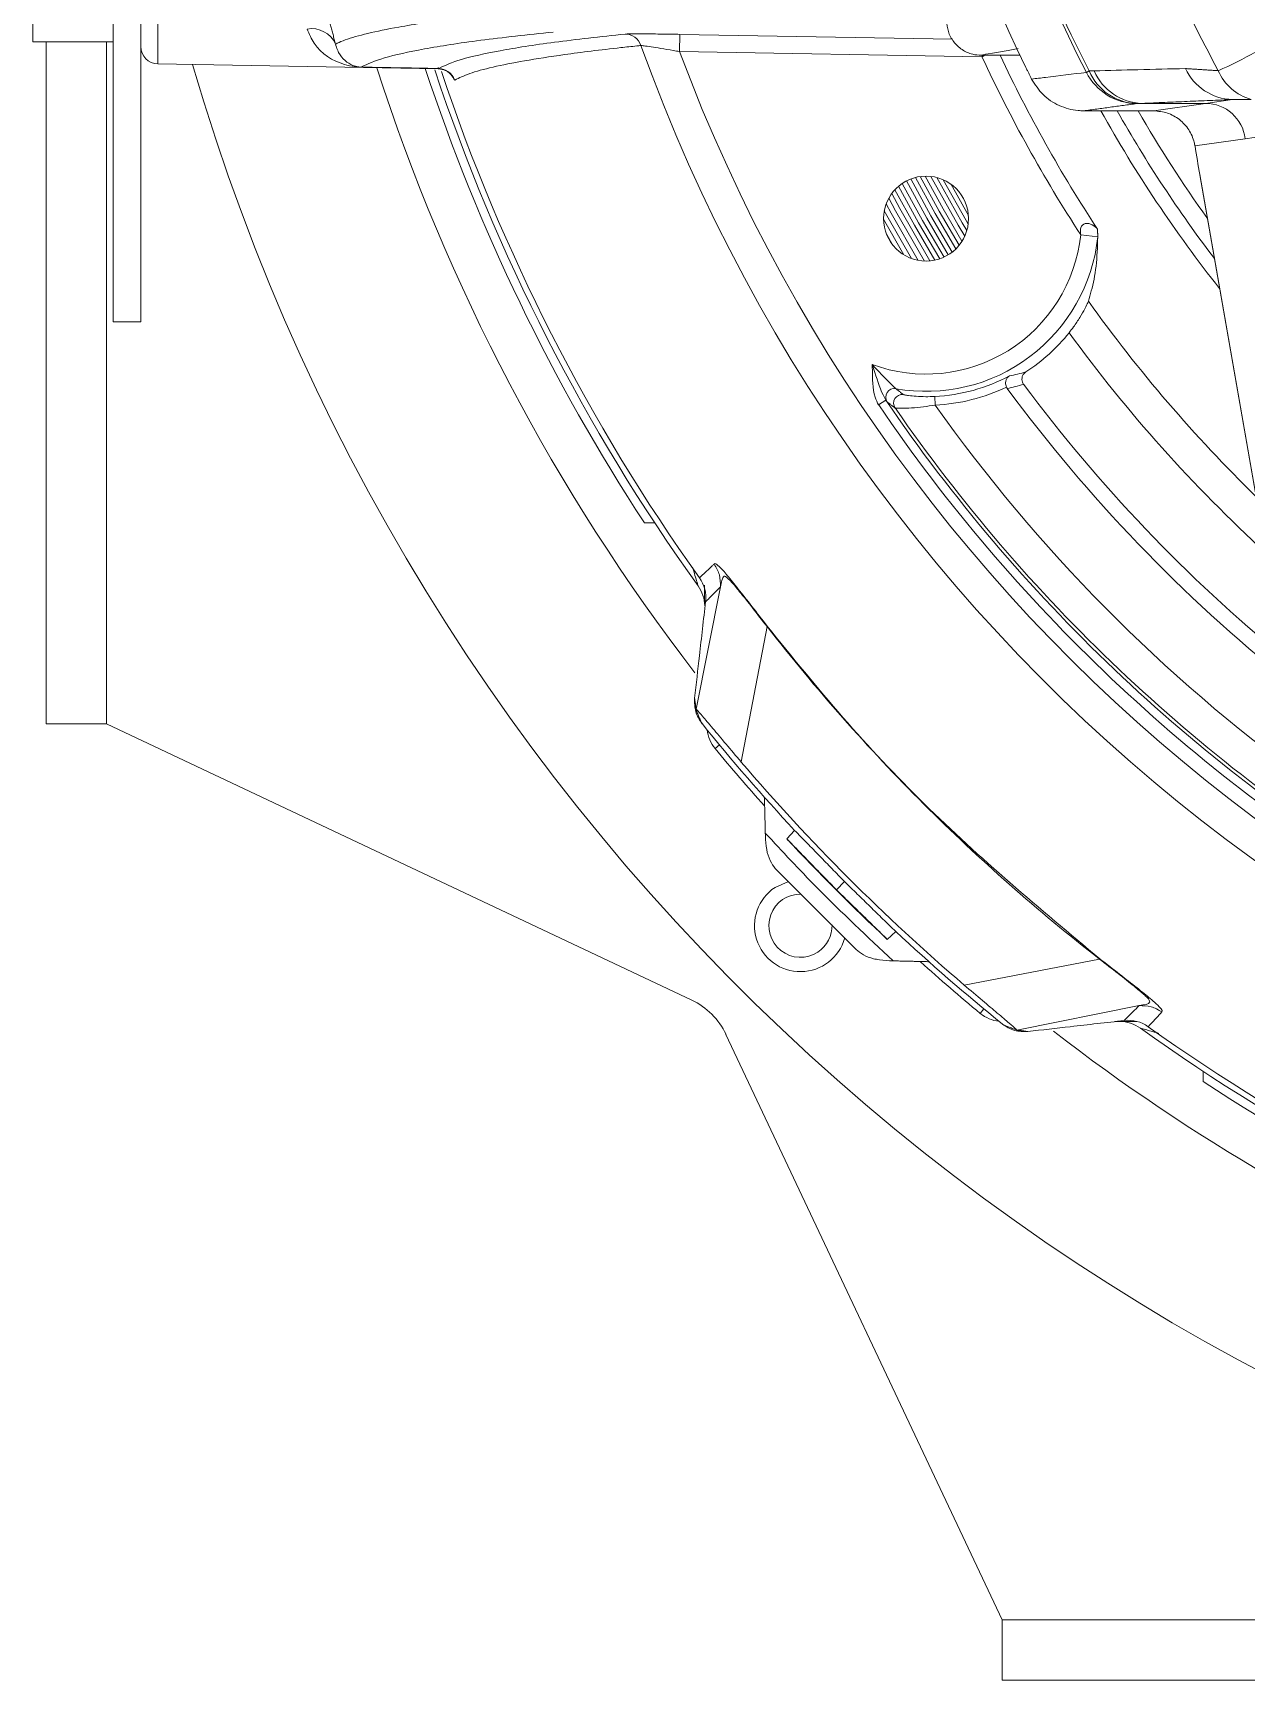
# Model space of a CAD drawing. Extents: x 16.7 to 113.1, y 4.5 to 84.5.
# Drawn here: x 103.085 to 105.198, y 32.042 to 34.91 of the extents above; entities that cross this region are included whole.
import ezdxf

# ---------------------------------------------------------------- set-up
doc = ezdxf.new("R2010")
doc.units = 0
doc.header["$MEASUREMENT"] = 0
doc.linetypes.add('SLD-SOLID', pattern=[0])
doc.layers.add('OBJECT', color=7, linetype='CONTINUOUS')

msp = doc.modelspace()

# ---------------------------------------------------------------- linework, layer by layer
at = {"layer": 'OBJECT', "linetype": 'SLD-SOLID', "lineweight": 15}
for p, q in [((103.2247, 34.4065), (103.2247, 37.2701)), ((103.2727, 34.4065), (103.2727, 37.2701)), ((103.0847, 34.8945), (103.0847, 35.1139)), ((103.3022, 34.9762), (103.3022, 34.856)), ((104.2115, 34.9074), (104.211, 34.8774)), ((104.2115, 34.9074), (104.6861, 34.8991)), ((103.0847, 34.8945), (103.2247, 34.8945)), ((103.1078, 34.8945), (103.1078, 33.7065)), ((103.2127, 33.7065), (103.2127, 34.8945)), ((103.3022, 34.856), (103.7903, 34.8474)), ((104.7377, 34.8682), (104.211, 34.8774)), ((104.8039, 34.8709), (104.7362, 34.8709)), ((104.9196, 34.8411), (104.9244, 34.8436)), ((105.1272, 34.7872), (105.174, 34.7939)), ((104.9147, 34.7742), (105.0369, 34.7742)), ((105.1272, 34.7872), (105.0166, 34.7872)), ((105.0369, 34.7742), (105.1272, 34.7872)), ((105.2597, 34.7348), (105.1962, 34.7257)), ((105.1962, 34.7257), (105.1087, 34.7131)), ((105.1171, 34.6632), (105.3032, 33.5974)), ((105.1171, 34.6627), (105.1171, 34.6632)), ((105.1171, 34.6627), (105.3032, 33.5969)), ((104.7141, 34.5922), (104.6832, 34.6468)), ((104.6013, 34.5236), (104.5663, 34.5854)), ((104.5811, 34.5421), (104.5718, 34.5586)), ((104.9096, 34.5585), (104.9394, 34.555)), ((104.9096, 34.5581), (104.9394, 34.555)), ((103.2247, 34.4065), (103.2727, 34.4065)), ((104.6561, 34.2618), (104.6554, 34.2768)), ((104.5701, 34.2704), (104.5577, 34.262)), ((104.1679, 34.0565), (104.1499, 34.0565)), ((104.2397, 33.7321), (104.2822, 33.9453)), ((104.318, 33.6407), (104.3633, 33.8763)), ((103.2127, 33.7065), (103.1078, 33.7065)), ((104.2321, 33.2256), (103.2127, 33.7065)), ((104.2805, 33.67), (104.2728, 33.6636)), ((104.3976, 33.5066), (104.4114, 33.5212)), ((104.3773, 33.4219), (104.4005, 33.4324)), ((104.4841, 33.4179), (104.4983, 33.432)), ((104.5728, 33.3314), (104.5874, 33.3451)), ((104.7069, 33.2518), (104.9425, 33.297)), ((104.7984, 33.1735), (105.0115, 33.216)), ((104.741, 33.2103), (104.7346, 33.2026)), ((104.7727, 32.1465), (104.2918, 33.1659)), ((105.1227, 33.0837), (105.1227, 33.1016)), ((104.7727, 32.0416), (104.7727, 32.1465)), ((106.3678, 32.1465), (104.7727, 32.1465)), ((104.7727, 32.0416), (106.3477, 32.0416))]:
    msp.add_line(p, q, dxfattribs=at)
at = {"layer": 'OBJECT', "linetype": 'SLD-SOLID', "lineweight": 15, "flags": 128}
for points in [[(104.8007, 34.8825), (104.7832, 34.8795), (104.7667, 34.8766), (104.7558, 34.8747), (104.7487, 34.8734), (104.7441, 34.8726), (104.7411, 34.872), (104.7392, 34.8716), (104.7379, 34.8714), (104.7372, 34.8712), (104.7367, 34.8711), (104.7364, 34.871), (104.7362, 34.871), (104.7361, 34.8709), (104.7361, 34.8709), (104.7361, 34.8709), (104.7361, 34.8709), (104.7361, 34.8709), (104.7361, 34.8709), (104.7361, 34.8709), (104.7361, 34.8709), (104.7361, 34.8709), (104.7362, 34.8709), (104.7362, 34.8709), (104.7362, 34.8709), (104.7362, 34.8709), (104.7362, 34.8709), (104.7362, 34.8709), (104.7362, 34.8709)], [(103.7907, 34.8473), (103.7916, 34.8474), (103.8004, 34.8458), (103.8068, 34.8426), (103.8108, 34.8394), (103.813, 34.8371), (103.8143, 34.8353), (103.8148, 34.8345), (103.814, 34.8363)], [(104.6789, 34.5234), (104.6416, 34.5873), (104.6061, 34.6521)], [(104.6858, 34.5281), (104.6489, 34.5914), (104.6137, 34.6555)], [(104.6921, 34.5337), (104.6561, 34.5954), (104.6217, 34.6581)], [(104.6979, 34.54), (104.6632, 34.5995), (104.6301, 34.6598)], [(104.7029, 34.547), (104.6701, 34.6034), (104.6387, 34.6605)], [(104.7077, 34.5558), (104.6963, 34.575), (104.6487, 34.66)], [(104.7113, 34.5656), (104.7034, 34.5791), (104.659, 34.6581)], [(104.7137, 34.5771), (104.7102, 34.5831), (104.6701, 34.6542)], [(104.6373, 34.5125), (104.5872, 34.6001), (104.5754, 34.622)], [(104.6468, 34.5128), (104.5945, 34.604), (104.5804, 34.63)], [(104.6557, 34.5141), (104.6201, 34.5751), (104.5862, 34.6369)], [(104.6641, 34.5164), (104.6274, 34.5792), (104.5925, 34.643)], [(104.6716, 34.5194), (104.6343, 34.5831), (104.5989, 34.6478)], [(104.6147, 34.5171), (104.5722, 34.5919), (104.5676, 34.6003)], [(104.6267, 34.5137), (104.5798, 34.596), (104.5709, 34.6122)]]:
    msp.add_lwpolyline(points, dxfattribs=at)
at = {"layer": 'OBJECT', "linetype": 'SLD-SOLID', "lineweight": 15}
msp.add_circle((104.6403, 34.5865), 0.074, dxfattribs=at)
for centre, radius, start, end in [((106.9722, 35.907), 2.3128, 152.557, 207.443), ((106.9722, 35.907), 2.4031, 153.8964, 206.1036), ((106.9722, 35.907), 2.3074, 152.557, 207.443), ((103.5703, 34.8719), 0.0454, 24.1451, 100.0652), ((104.1155, 34.8781), 0.0299, 19.4703, 88.7726), ((103.3027, 34.886), 0.03, 180, 269), ((106.9727, 35.9065), 3.0068, 199.7991, 266.1975), ((106.9727, 35.9065), 3.76, 196.2407, 260.9363), ((103.6526, 34.8503), 0.00343, 359.3626, 0.6374), ((106.9727, 35.9065), 2.9472, 200.4368, 266.0663), ((106.9727, 35.9065), 2.4644, 204.9172, 213.1608), ((106.9727, 35.9065), 2.4346, 205.174, 213.3532), ((104.845, 35.5327), 0.7528, 293.8274, 299.4131), ((106.9727, 35.9065), 3.4547, 197.8189, 217.6616), ((106.9727, 35.9065), 3.375, 198.2807, 213.2401), ((106.9727, 35.9065), 3.36, 198.4108, 215.6734), ((103.7909, 34.818), 0.03, 18.8911, 88.9754), ((103.7909, 34.8179), 0.03, 18.9895, 88.9943), ((106.9727, 35.9065), 3.35, 198.5143, 215.5044), ((105.0081, 34.8862), 0.0994, 207.0034, 269.7483), ((105.0102, 34.88), 0.0932, 203.0049, 268.4728), ((105.0191, 34.8803), 0.0932, 203.0895, 268.4744), ((105.1764, 34.8866), 0.0927, 204.6916, 268.5034), ((105.2308, 34.8803), 0.0894, 203.9138, 254.3397), ((106.9727, 35.9065), 2.3227, 209.1742, 218.37), ((106.9727, 35.9065), 2.2979, 209.5202, 217.2068), ((106.9727, 35.9065), 2.2663, 209.9739, 215.6145), ((105.1268, 34.7174), 0.0698, 6.8424, 89.6829), ((104.6403, 34.5865), 0.2708, 249.6584, 353.9888), ((104.6403, 34.5865), 0.3008, 259.9202, 353.9888), ((106.9727, 35.9065), 2.5186, 215.5324, 225.7382), ((104.6403, 34.5865), 0.3186, 303.0564, 321.4145), ((106.9727, 35.9065), 2.5781, 216.091, 227.5326), ((104.6403, 34.5865), 0.3101, 272.7893, 297.9305), ((104.5851, 34.2756), 0.015, 80.0239, 214.2268), ((104.5988, 34.2652), 0.015, 82.7284, 214.5594), ((104.6403, 34.5865), 0.3251, 272.7893, 295.5214), ((106.9727, 35.9065), 2.7223, 216.4098, 231.3094), ((106.9727, 35.9065), 2.6951, 216.6431, 230.6511), ((106.9727, 35.9065), 2.9217, 214.2537, 238.8549), ((106.9727, 35.9065), 2.9067, 214.2537, 238.5533), ((106.9727, 35.9065), 2.901, 214.6589, 238.3816), ((106.9727, 35.9065), 2.841, 215.3738, 233.958), ((104.1967, 33.9261), 0.06, 353.4816, 35.5044), ((104.1928, 33.9109), 0.062, 1, 35.6734), ((104.2422, 34.0315), 0.1968, 307.948, 308.1563), ((106.9727, 35.9065), 3.5, 218.9328, 222.9616), ((104.3205, 33.7032), 0.062, 186.4417, 219.7171), ((106.9727, 35.9065), 3.51, 219.7171, 221.8637), ((106.9727, 35.9065), 3.4902, 220.4808, 229.5192), ((106.9727, 35.9065), 3.52, 222.9828, 227.0172), ((104.4215, 33.3552), 0.08, 123.5228, 344.5283), ((104.4215, 33.3552), 0.055, 88.415, 303.5228), ((104.4215, 33.3552), 0.055, 303.5228, 1.7947), ((106.9727, 35.9065), 3.5, 227.0384, 231.0672), ((106.9727, 35.9065), 3.51, 228.1381, 230.3849), ((105.1338, 33.148), 0.2425, 141.9012, 142.0702), ((104.1788, 33.1126), 0.125, 25.2532, 64.7468), ((104.7742, 33.2503), 0.062, 230.3849, 263.6603), ((104.9776, 33.1263), 0.062, 54.3364, 89.981), ((104.9923, 33.1305), 0.06, 54.4956, 96.5184), ((106.9727, 35.9065), 3.4547, 232.3451, 262.3483), ((106.9727, 35.9065), 3.36, 234.3364, 266.6557), ((106.9727, 35.9065), 3.35, 234.4956, 266.4858), ((106.9727, 35.9065), 3.375, 236.7599, 266.7562)]:
    msp.add_arc(centre, radius, start, end, dxfattribs=at)
msp.add_ellipse((105.1497, 34.8528), major_axis=(-0.0611, 0.4899), ratio=0.121842, start_param=1.844586, end_param=1.952845, dxfattribs=at)
for points, knots in [([(105.1491, 34.8441), (105.1187, 34.902), (105.0577, 35.0183), (104.9859, 35.2043), (104.9295, 35.3984), (104.893, 35.5911), (104.8742, 35.7788), (104.871, 35.9606), (104.8832, 36.1443), (104.9187, 36.3784), (104.9817, 36.6036), (105.0677, 36.816), (105.1219, 36.9185), (105.1491, 36.9699)], [0, 0, 0, 0, 0.088396, 0.177531, 0.26901, 0.361303, 0.442162, 0.523579, 0.606757, 0.690543, 0.843256, 0.921374, 1, 1, 1, 1]), ([(103.6117, 34.8904), (103.6127, 34.8909), (103.6175, 34.8933), (103.6329, 34.8996), (103.6655, 34.9091), (103.7261, 34.9214), (103.8127, 34.9346), (103.8988, 34.9437), (103.9419, 34.9482)], [0, 0, 0, 0, 0.023416, 0.117081, 0.304444, 0.491808, 0.745904, 1, 1, 1, 1]), ([(103.656, 34.8503), (103.6554, 34.8503), (103.654, 34.8503), (103.6502, 34.8505), (103.6405, 34.8515), (103.6127, 34.8579), (103.5794, 34.8771), (103.5661, 34.908), (103.5624, 34.9165)], [0, 0, 0, 0, 0.0086563, 0.0200558, 0.0627659, 0.2264991, 0.7875662, 1, 1, 1, 1]), ([(103.9906, 34.9114), (103.9466, 34.9067), (103.8585, 34.8971), (103.7627, 34.882), (103.6911, 34.8665), (103.6677, 34.8557), (103.656, 34.8503)], [0, 0, 0, 0, 0.2496286, 0.4994062, 0.7496291, 1, 1, 1, 1]), ([(103.7914, 34.848), (103.8027, 34.8533), (103.8253, 34.8638), (103.8946, 34.879), (103.9875, 34.8938), (104.0732, 34.9032), (104.1161, 34.9079)], [0, 0, 0, 0, 0.249637, 0.499418, 0.749636, 1, 1, 1, 1]), ([(104.1161, 34.9079), (104.1183, 34.908), (104.1225, 34.9082), (104.1407, 34.9082), (104.1655, 34.9081), (104.1906, 34.9077), (104.2064, 34.9075), (104.2115, 34.9074)], [0, 0, 0, 0, 0.2143821, 0.4285021, 0.6496647, 0.8852389, 1, 1, 1, 1]), ([(104.6762, 34.9309), (104.6768, 34.9246), (104.678, 34.9117), (104.6876, 34.8939), (104.7025, 34.8799), (104.7196, 34.8721), (104.7313, 34.8712), (104.7362, 34.8709)], [0, 0, 0, 0, 0.19834, 0.412972, 0.627088, 0.843128, 1, 1, 1, 1]), ([(103.656, 34.8503), (103.6559, 34.8503), (103.6556, 34.8504), (103.6548, 34.8504), (103.6528, 34.8505), (103.6484, 34.8512), (103.6348, 34.8552), (103.6224, 34.8654), (103.6142, 34.8817), (103.6127, 34.8869), (103.6117, 34.8904)], [0, 0, 0, 0, 0.001968, 0.004635, 0.012569, 0.051252, 0.215812, 0.788411, 0.858959, 1, 1, 1, 1]), ([(104.1436, 34.888), (104.1413, 34.8878), (104.1294, 34.8865), (104.0811, 34.8813), (104.0117, 34.8727), (103.9386, 34.8614), (103.8838, 34.8504), (103.8424, 34.8392), (103.827, 34.8315), (103.8193, 34.8277)], [0, 0, 0, 0, 0.013096, 0.06548, 0.275026, 0.456132, 0.637292, 0.818619, 1, 1, 1, 1]), ([(104.211, 34.8774), (104.2073, 34.878), (104.1962, 34.88), (104.1786, 34.883), (104.1611, 34.8858), (104.1482, 34.8876), (104.1452, 34.8879), (104.1436, 34.888)], [0, 0, 0, 0, 0.118808, 0.360562, 0.58298, 0.793288, 1, 1, 1, 1]), ([(103.656, 34.8503), (103.6758, 34.85), (103.7209, 34.8492), (103.766, 34.8484), (103.7914, 34.848)], [0, 0, 0, 0, 0.43736, 1, 1, 1, 1]), ([(103.7914, 34.8479), (103.7635, 34.8484), (103.7183, 34.8492), (103.6732, 34.85), (103.656, 34.8503)], [0, 0, 0, 0, 0.619548, 1, 1, 1, 1]), ([(104.738, 34.8709), (104.7379, 34.8701), (104.7378, 34.8692), (104.7377, 34.8683), (104.7377, 34.8682)], [0, 0, 0, 0, 0.916932, 1, 1, 1, 1]), ([(104.7421, 34.8709), (104.7407, 34.87), (104.7392, 34.8691), (104.7377, 34.8682), (104.7377, 34.8682)], [0, 0, 0, 0, 0.957103, 1, 1, 1, 1]), ([(104.8242, 34.8295), (104.8323, 34.8305), (104.864, 34.8343), (104.8959, 34.8382), (104.9196, 34.8411)], [0, 0, 0, 0, 0.25403, 1, 1, 1, 1]), ([(104.8242, 34.8295), (104.8303, 34.8199), (104.8425, 34.8008), (104.8716, 34.7819), (104.8969, 34.7748), (104.9115, 34.7743), (104.9147, 34.7742)], [0, 0, 0, 0, 0.302947, 0.605662, 0.913216, 1, 1, 1, 1]), ([(104.9334, 34.8438), (104.9587, 34.8445), (105.0113, 34.8459), (105.0645, 34.8472), (105.0922, 34.8478)], [0, 0, 0, 0, 0.480478, 1, 1, 1, 1]), ([(105.0369, 34.7742), (105.0449, 34.7735), (105.061, 34.7719), (105.0825, 34.7597), (105.0989, 34.7418), (105.1064, 34.725), (105.1083, 34.7152), (105.1087, 34.7131)], [0, 0, 0, 0, 0.231454, 0.4628, 0.696832, 0.93503, 1, 1, 1, 1]), ([(104.9096, 34.5585), (104.9093, 34.5611), (104.9088, 34.5652), (104.9098, 34.5702), (104.9113, 34.5735), (104.9132, 34.5756), (104.9161, 34.5775), (104.9189, 34.5782), (104.9239, 34.5781), (104.9312, 34.5755), (104.9365, 34.571), (104.939, 34.568), (104.939, 34.5679)], [0, 0, 0, 0, 0.1390693, 0.2174893, 0.2683615, 0.336167, 0.3773453, 0.4710522, 0.5135814, 0.712136, 0.9958518, 1, 1, 1, 1]), ([(104.9394, 34.555), (104.9388, 34.5373), (104.9376, 34.5018), (104.9302, 34.4674), (104.9248, 34.4486), (104.9231, 34.4428)], [0, 0, 0, 0, 0.407247, 0.815206, 1, 1, 1, 1]), ([(104.8893, 34.3878), (104.892, 34.3911), (104.8989, 34.4001), (104.9089, 34.4151), (104.9175, 34.4303), (104.922, 34.4397), (104.9228, 34.442), (104.9231, 34.4428)], [0, 0, 0, 0, 0.14137, 0.376832, 0.624889, 0.872739, 1, 1, 1, 1]), ([(104.5462, 34.3326), (104.5462, 34.3325), (104.5464, 34.3318), (104.5474, 34.329), (104.5538, 34.3111), (104.5598, 34.2897), (104.5685, 34.2735), (104.5701, 34.2704)], [0, 0, 0, 0, 0.0061344, 0.0282671, 0.1319951, 0.8359368, 1, 1, 1, 1]), ([(104.5462, 34.3326), (104.5507, 34.3278), (104.5601, 34.3179), (104.5724, 34.3053), (104.5813, 34.2964), (104.5858, 34.292), (104.5874, 34.2906), (104.5876, 34.2904), (104.5877, 34.2904)], [0, 0, 0, 0, 0.277583, 0.570655, 0.759629, 0.882896, 0.973698, 1, 1, 1, 1]), ([(104.5577, 34.262), (104.5554, 34.2665), (104.5459, 34.2856), (104.5477, 34.3107), (104.5464, 34.3296), (104.5462, 34.3325), (104.5462, 34.3326)], [0, 0, 0, 0, 0.2109479, 0.8795989, 0.9946145, 1, 1, 1, 1]), ([(104.7804, 34.2931), (104.7799, 34.2944), (104.7789, 34.297), (104.7786, 34.3014), (104.7796, 34.3062), (104.7821, 34.31), (104.7845, 34.3119), (104.7855, 34.3125), (104.7856, 34.3125)], [0, 0, 0, 0, 0.152209, 0.303751, 0.514318, 0.798194, 0.994328, 1, 1, 1, 1]), ([(104.7856, 34.3125), (104.7904, 34.3135), (104.8, 34.3156), (104.8094, 34.3182), (104.8141, 34.3195)], [0, 0, 0, 0, 0.495113, 1, 1, 1, 1]), ([(104.8141, 34.3195), (104.8128, 34.3184), (104.8101, 34.3163), (104.8077, 34.3116), (104.807, 34.3066), (104.8078, 34.3018), (104.8095, 34.2991), (104.8102, 34.2979)], [0, 0, 0, 0, 0.207574, 0.415172, 0.622159, 0.828319, 1, 1, 1, 1]), ([(104.6007, 34.2801), (104.6013, 34.2799), (104.6026, 34.2795), (104.6105, 34.2783), (104.6228, 34.277), (104.6388, 34.2762), (104.6501, 34.2766), (104.6554, 34.2768)], [0, 0, 0, 0, 0.167047, 0.331381, 0.561836, 0.793568, 1, 1, 1, 1]), ([(104.8102, 34.2979), (104.8053, 34.2965), (104.796, 34.2939), (104.7864, 34.2917), (104.7818, 34.2907)], [0, 0, 0, 0, 0.525726, 1, 1, 1, 1]), ([(104.5727, 34.2671), (104.5722, 34.2676), (104.5717, 34.2682), (104.5704, 34.2701), (104.5701, 34.2704)], [0, 0, 0, 0, 0.819211, 1, 1, 1, 1]), ([(104.6561, 34.2618), (104.6493, 34.2607), (104.6349, 34.2585), (104.6144, 34.2567), (104.5987, 34.2562), (104.5888, 34.2563), (104.5872, 34.2566), (104.5864, 34.2567)], [0, 0, 0, 0, 0.205861, 0.435314, 0.664293, 0.829685, 1, 1, 1, 1]), ([(104.2432, 33.947), (104.2431, 33.9473), (104.2429, 33.948), (104.2411, 33.9543), (104.238, 33.9647), (104.2351, 33.9748), (104.2337, 33.9798)], [0, 0, 0, 0, 0.155021, 0.347856, 0.677523, 1, 1, 1, 1]), ([(104.2456, 33.9609), (104.2456, 33.961), (104.2459, 33.9612), (104.248, 33.9632), (104.2516, 33.9666), (104.2569, 33.9715), (104.2636, 33.9777), (104.2701, 33.9839), (104.2713, 33.985)], [0, 0, 0, 0, 0.126792, 0.368017, 0.488638, 0.609261, 0.930911, 1, 1, 1, 1]), ([(104.2713, 33.985), (104.2713, 33.985), (104.2725, 33.9861), (104.2748, 33.9869), (104.2918, 33.9681), (104.3121, 33.9429), (104.3366, 33.9117), (104.3547, 33.8884), (104.3638, 33.8767)], [0, 0, 0, 0, 0.01186, 0.400274, 0.577865, 0.721206, 0.860697, 1, 1, 1, 1]), ([(104.2713, 33.985), (104.2749, 33.9788), (104.282, 33.9666), (104.2821, 33.9524), (104.2822, 33.9453)], [0, 0, 0, 0, 0.5, 1, 1, 1, 1]), ([(104.3633, 33.8763), (104.3633, 33.8763), (104.3547, 33.8873), (104.3375, 33.9094), (104.3156, 33.937), (104.3041, 33.9508), (104.2948, 33.9609), (104.291, 33.9638), (104.2868, 33.9635), (104.2848, 33.9569), (104.283, 33.9493), (104.2822, 33.9453), (104.2822, 33.9453)], [0, 0, 0, 0, 0.000008, 0.138336, 0.276648, 0.396795, 0.417207, 0.570266, 0.591197, 0.794579, 0.999992, 1, 1, 1, 1]), ([(104.2822, 33.9453), (104.2811, 33.9442), (104.2746, 33.9377), (104.2677, 33.9308), (104.2624, 33.9254), (104.2588, 33.9218), (104.2566, 33.9196), (104.2564, 33.9193), (104.2563, 33.9193)], [0, 0, 0, 0, 0.069093, 0.390745, 0.511364, 0.631984, 0.873208, 1, 1, 1, 1]), ([(104.2563, 33.9193), (104.2527, 33.888), (104.2464, 33.8321), (104.24, 33.7762), (104.2372, 33.7516)], [0, 0, 0, 0, 0.56, 1, 1, 1, 1]), ([(104.9425, 33.297), (104.9425, 33.297), (104.835, 33.3807), (104.6808, 33.5167), (104.4933, 33.7161), (104.4055, 33.822), (104.3633, 33.8763), (104.3633, 33.8763)], [0, 0, 0, 0, 0.000003, 0.497705, 0.748853, 0.999997, 1, 1, 1, 1]), ([(104.3638, 33.8767), (104.407, 33.8233), (104.4935, 33.7164), (104.6809, 33.5166), (104.8383, 33.385), (104.9429, 33.2976)], [0, 0, 0, 0, 0.251148, 0.502295, 1, 1, 1, 1]), ([(104.2501, 33.707), (104.2457, 33.7138), (104.2369, 33.7274), (104.2371, 33.7435), (104.2372, 33.7516)], [0, 0, 0, 0, 0.49976, 1, 1, 1, 1]), ([(104.318, 33.6407), (104.3091, 33.6511), (104.2914, 33.6719), (104.2677, 33.7002), (104.2501, 33.721), (104.2413, 33.731), (104.2402, 33.7318), (104.2397, 33.7321)], [0, 0, 0, 0, 0.217939, 0.435238, 0.661578, 0.868608, 1, 1, 1, 1]), ([(104.2397, 33.7321), (104.2407, 33.7294), (104.2426, 33.7239), (104.2454, 33.717), (104.2479, 33.7115), (104.2497, 33.7078), (104.25, 33.7073), (104.2501, 33.707)], [0, 0, 0, 0, 0.206019, 0.404831, 0.608657, 0.812864, 1, 1, 1, 1]), ([(104.3603, 33.5164), (104.3899, 33.4846), (104.4614, 33.4079), (104.538, 33.3361), (104.5828, 33.294)], [0, 0, 0, 0, 0.413968, 1, 1, 1, 1]), ([(104.3638, 33.4825), (104.3626, 33.4899), (104.3609, 33.5008), (104.3604, 33.5126), (104.3603, 33.5164)], [0, 0, 0, 0, 0.681914, 1, 1, 1, 1]), ([(104.3811, 33.4511), (104.3808, 33.4514), (104.377, 33.4556), (104.3695, 33.4651), (104.3658, 33.4764), (104.3638, 33.4825)], [0, 0, 0, 0, 0.036594, 0.474244, 1, 1, 1, 1]), ([(104.5488, 33.2976), (104.5427, 33.2995), (104.5314, 33.3032), (104.5219, 33.3107), (104.5177, 33.3146), (104.5174, 33.3149)], [0, 0, 0, 0, 0.521339, 0.963444, 1, 1, 1, 1]), ([(104.5828, 33.294), (104.5747, 33.2944), (104.5628, 33.295), (104.5522, 33.297), (104.5488, 33.2976)], [0, 0, 0, 0, 0.6779566, 1, 1, 1, 1]), ([(105.0115, 33.216), (105.0115, 33.216), (105.0117, 33.216), (105.0196, 33.2177), (105.033, 33.2182), (105.0286, 33.2269), (105.0202, 33.2351), (105.0123, 33.2418), (104.9962, 33.2549), (104.9754, 33.2714), (104.9534, 33.2886), (104.9425, 33.297), (104.9425, 33.297)], [0, 0, 0, 0, 0.000008, 0.011235, 0.408406, 0.550964, 0.581776, 0.700643, 0.724685, 0.86239, 0.999992, 1, 1, 1, 1]), ([(104.9429, 33.2976), (104.9545, 33.2886), (104.9777, 33.2705), (105.009, 33.246), (105.0344, 33.2256), (105.0534, 33.2083), (105.0521, 33.2064), (105.0512, 33.2051)], [0, 0, 0, 0, 0.13867, 0.277419, 0.423115, 0.599885, 1, 1, 1, 1]), ([(104.7984, 33.1735), (104.7983, 33.1737), (104.7982, 33.174), (104.7953, 33.1767), (104.786, 33.1849), (104.7658, 33.2019), (104.7383, 33.2251), (104.7176, 33.2426), (104.7069, 33.2518)], [0, 0, 0, 0, 0.061294, 0.157978, 0.353027, 0.568967, 0.775602, 1, 1, 1, 1]), ([(104.9855, 33.1901), (104.9856, 33.1902), (104.9859, 33.1905), (104.99, 33.1946), (104.9992, 33.2037), (105.0079, 33.2124), (105.0115, 33.216)], [0, 0, 0, 0, 0.132531, 0.4542072, 0.7758498, 1, 1, 1, 1]), ([(105.0512, 33.2051), (105.0451, 33.2086), (105.0328, 33.2158), (105.0186, 33.2159), (105.0115, 33.216)], [0, 0, 0, 0, 0.499999, 1, 1, 1, 1]), ([(104.9855, 33.1901), (104.9542, 33.1865), (104.8983, 33.1801), (104.8424, 33.1738), (104.8178, 33.1709)], [0, 0, 0, 0, 0.56, 1, 1, 1, 1]), ([(105.0512, 33.2051), (105.0478, 33.2015), (105.0396, 33.1928), (105.0314, 33.1838), (105.0275, 33.1797), (105.0272, 33.1794), (105.0271, 33.1793)], [0, 0, 0, 0, 0.224142, 0.545792, 0.867469, 1, 1, 1, 1]), ([(104.7733, 33.1839), (104.7735, 33.1838), (104.774, 33.1835), (104.7777, 33.1817), (104.7832, 33.1792), (104.7901, 33.1764), (104.7956, 33.1745), (104.7984, 33.1735)], [0, 0, 0, 0, 0.187126, 0.391336, 0.595144, 0.79397, 1, 1, 1, 1]), ([(104.8178, 33.1709), (104.8097, 33.1709), (104.7936, 33.1707), (104.78, 33.1795), (104.7733, 33.1839)], [0, 0, 0, 0, 0.49976, 1, 1, 1, 1]), ([(105.0459, 33.1677), (105.0442, 33.1682), (105.0345, 33.1708), (105.0231, 33.174), (105.0154, 33.1762), (105.0138, 33.1766), (105.0137, 33.1766), (105.0137, 33.1766)], [0, 0, 0, 0, 0.11528, 0.642019, 0.819139, 0.969792, 1, 1, 1, 1])]:
    msp.add_open_spline(points, degree=3, knots=knots, dxfattribs=at)
for points in [[(103.5945, 34.9563), (103.6117, 34.8904)], [(103.7903, 34.8496), (103.7914, 34.8479)], [(104.8142, 34.8496), (104.8242, 34.8295)], [(103.7914, 34.8479), (103.7914, 34.848)], [(103.8193, 34.8277), (103.814, 34.8363)], [(103.8193, 34.8277), (103.8193, 34.8277)], [(104.9244, 34.8436), (104.9334, 34.8438)], [(105.0922, 34.8478), (105.1491, 34.8441)], [(105.174, 34.7939), (105.0166, 34.7872)], [(105.2067, 34.7942), (105.174, 34.7939)], [(105.0077, 34.7868), (104.9147, 34.7742)], [(105.0166, 34.7872), (105.0077, 34.7868)], [(104.939, 34.5679), (104.9394, 34.555)], [(104.9096, 34.5581), (104.9096, 34.5585)], [(104.9394, 34.555), (104.9394, 34.555)], [(104.5877, 34.2904), (104.6007, 34.2801)], [(104.7818, 34.2907), (104.7804, 34.2931)], [(104.5864, 34.2567), (104.5727, 34.2671)], [(104.2548, 33.912), (104.2542, 33.9483)], [(104.2822, 33.9453), (104.2822, 33.9453)], [(104.2372, 33.7516), (104.2397, 33.7321)], [(104.3588, 33.5789), (104.3603, 33.5164)], [(104.3976, 33.5066), (104.4841, 33.4179)], [(104.4983, 33.432), (104.4114, 33.5212)], [(104.5174, 33.3149), (104.3811, 33.4511)], [(104.4841, 33.4179), (104.5728, 33.3314)], [(104.5874, 33.3451), (104.4983, 33.432)], [(104.6452, 33.2925), (104.5828, 33.294)], [(105.0115, 33.216), (105.0115, 33.216)], [(105.0071, 33.1883), (104.9693, 33.1883)], [(104.7984, 33.1735), (104.8178, 33.1709)]]:
    msp.add_open_spline(points, degree=1, dxfattribs=at)

doc.saveas('drawing.dxf')
